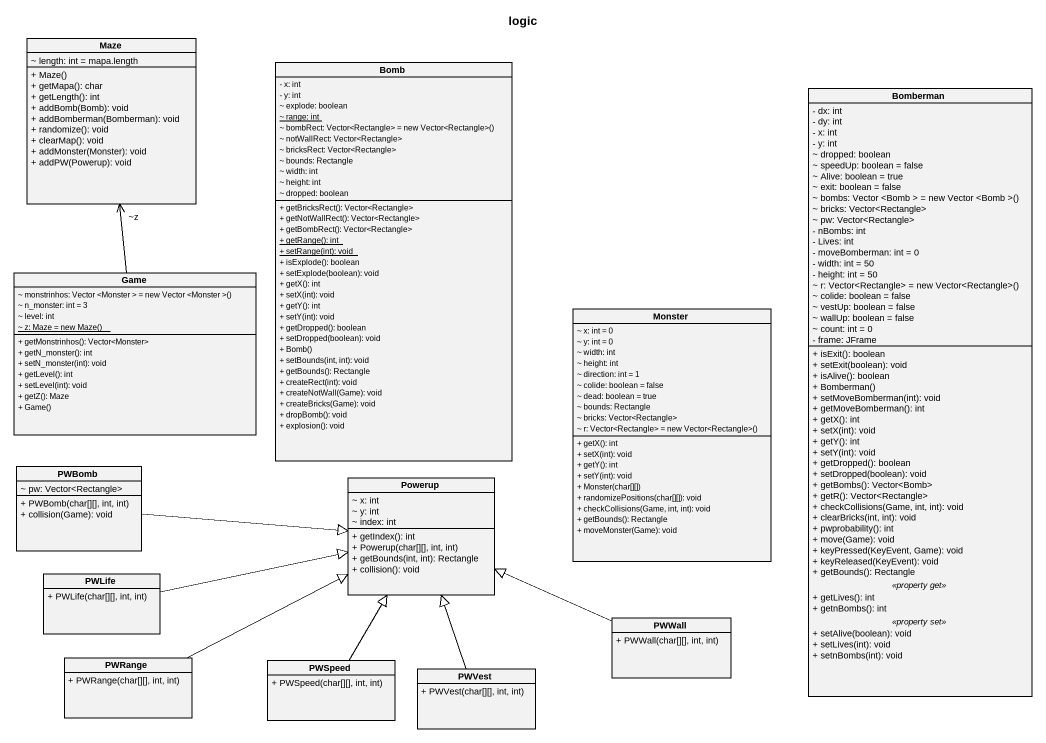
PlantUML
@startuml
title logic
hide circle
hide empty members
skinparam classAttributeIconSize 0
class Maze {
  ~ length: int = mapa.length
  + Maze()
  + getMapa(): char
  + getLength(): int
  + addBomb(Bomb): void
  + addBomberman(Bomberman): void
  + randomize(): void
  + clearMap(): void
  + addMonster(Monster): void
  + addPW(Powerup): void
}
class Bomb {
  - x: int
  - y: int
  ~ explode: boolean
  {static} ~ range: int
  {field} ~ bombRect: Vector<Rectangle> = new Vector<Rectangle>()
  ~ notWallRect: Vector<Rectangle>
  ~ bricksRect: Vector<Rectangle>
  ~ bounds: Rectangle
  ~ width: int
  ~ height: int
  ~ dropped: boolean
  + getBricksRect(): Vector<Rectangle>
  + getNotWallRect(): Vector<Rectangle>
  + getBombRect(): Vector<Rectangle>
  {static} + getRange(): int
  {static} + setRange(int): void
  + isExplode(): boolean
  + setExplode(boolean): void
  + getX(): int
  + setX(int): void
  + getY(): int
  + setY(int): void
  + getDropped(): boolean
  + setDropped(boolean): void
  + Bomb()
  + setBounds(int, int): void
  + getBounds(): Rectangle
  + createRect(int): void
  + createNotWall(Game): void
  + createBricks(Game): void
  + dropBomb(): void
  + explosion(): void
}
class Bomberman {
  - dx: int
  - dy: int
  - x: int
  - y: int
  ~ dropped: boolean
  ~ speedUp: boolean = false
  ~ Alive: boolean = true
  ~ exit: boolean = false
  {field} ~ bombs: Vector <Bomb > = new Vector <Bomb >()
  ~ bricks: Vector<Rectangle>
  ~ pw: Vector<Rectangle>
  - nBombs: int
  - Lives: int
  - moveBomberman: int = 0
  - width: int = 50
  - height: int = 50
  {field} ~ r: Vector<Rectangle> = new Vector<Rectangle>()
  ~ colide: boolean = false
  ~ vestUp: boolean = false
  ~ wallUp: boolean = false
  ~ count: int = 0
  - frame: JFrame
  --
  + isExit(): boolean
  + setExit(boolean): void
  + isAlive(): boolean
  + Bomberman()
  + setMoveBomberman(int): void
  + getMoveBomberman(): int
  + getX(): int
  + setX(int): void
  + getY(): int
  + setY(int): void
  + getDropped(): boolean
  + setDropped(boolean): void
  + getBombs(): Vector<Bomb>
  + getR(): Vector<Rectangle>
  + checkCollisions(Game, int, int): void
  + clearBricks(int, int): void
  + pwprobability(): int
  + move(Game): void
  + keyPressed(KeyEvent, Game): void
  + keyReleased(KeyEvent): void
  + getBounds(): Rectangle
  .. <<property get>> ..
  + getLives(): int
  + getnBombs(): int
  .. <<property set>> ..
  + setAlive(boolean): void
  + setLives(int): void
  + setnBombs(int): void
}
class Game {
  {field} ~ monstrinhos: Vector <Monster > = new Vector <Monster >()
  ~ n_monster: int = 3
  ~ level: int
  {static} {field} ~ z: Maze = new Maze()
  + getMonstrinhos(): Vector<Monster>
  + getN_monster(): int
  + setN_monster(int): void
  + getLevel(): int
  + setLevel(int): void
  + getZ(): Maze
  + Game()
}
class Monster {
  ~ x: int = 0
  ~ y: int = 0
  ~ width: int
  ~ height: int
  ~ direction: int = 1
  ~ colide: boolean = false
  ~ dead: boolean = true
  ~ bounds: Rectangle
  ~ bricks: Vector<Rectangle>
  {field} ~ r: Vector<Rectangle> = new Vector<Rectangle>()
  + getX(): int
  + setX(int): void
  + getY(): int
  + setY(int): void
  + Monster(char[][])
  + randomizePositions(char[][]): void
  + checkCollisions(Game, int, int): void
  + getBounds(): Rectangle
  + moveMonster(Game): void
}
class PWBomb {
  ~ pw: Vector<Rectangle>
  + PWBomb(char[][], int, int)
  + collision(Game): void
}
class Powerup {
  ~ x: int
  ~ y: int
  ~ index: int
  + getIndex(): int
  + Powerup(char[][], int, int)
  + getBounds(int, int): Rectangle
  + collision(): void
}
class PWLife {
  + PWLife(char[][], int, int)
}
class PWWall {
  + PWWall(char[][], int, int)
}
class PWRange {
  + PWRange(char[][], int, int)
}
class PWSpeed {
  + PWSpeed(char[][], int, int)
}
class PWVest {
  + PWVest(char[][], int, int)
}
Game -up-> "~z" Maze
PWBomb -right-|> Powerup
PWLife -right-|> Powerup
PWWall -left-|> Powerup
PWRange -right-|> Powerup
PWSpeed -up-|> Powerup
PWVest -up-|> Powerup
@enduml
